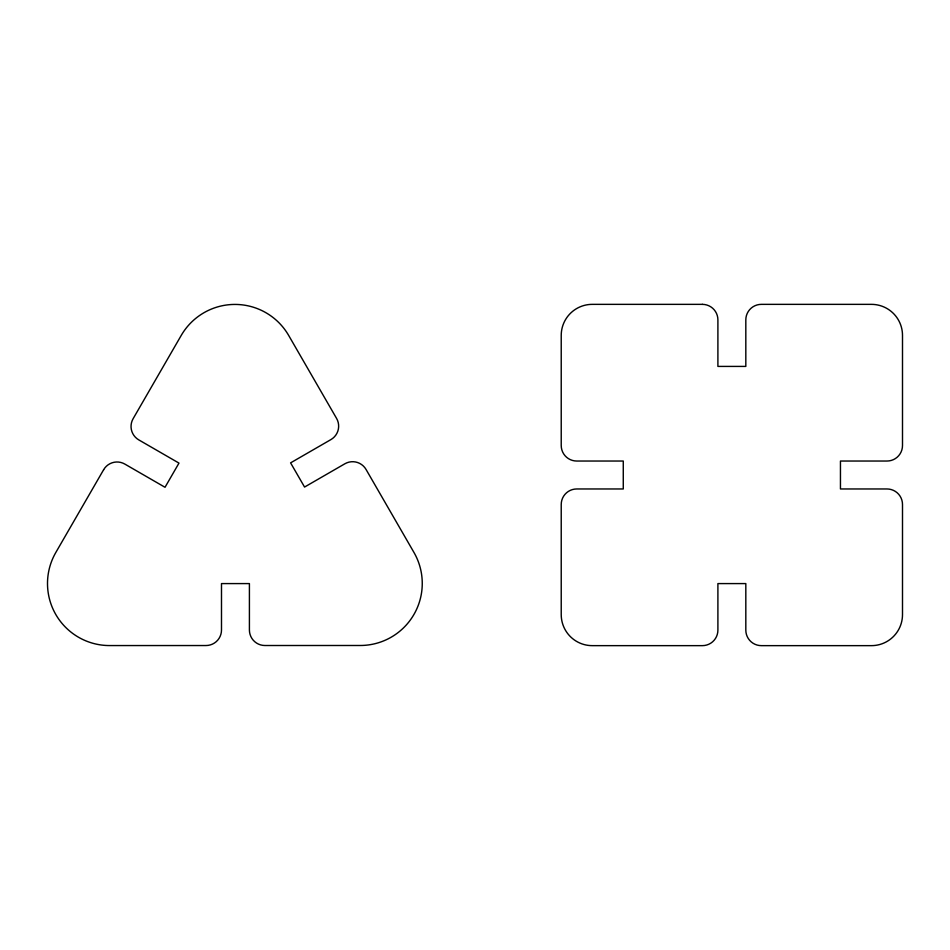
<?xml version="1.0" encoding="UTF-8"?>
<svg xmlns="http://www.w3.org/2000/svg" width="950" height="950" viewBox="0 0 950 950"><rect width="100%" height="100%" fill="white"/><g stroke="black" fill="none" stroke-linecap="round" stroke-linejoin="round"><path stroke-width="1.43" d="M103.621 469.739L55.824 552.472A62.047 62.047 0 0 0 109.571 645.561L205.984 645.537A15.509 15.509 0 0 0 221.493 630.016L221.493 583.585L249.411 583.585L249.411 630.004A15.509 15.509 0 0 0 264.931 645.513L360.216 645.489A62.047 62.047 0 0 0 413.939 552.413L366.047 469.454A15.509 15.509 0 0 0 344.862 463.778L304.558 487.053L290.593 462.864L330.897 439.601A15.509 15.509 0 0 0 336.573 418.404L288.681 335.457A62.047 62.047 0 0 0 181.213 335.445L133.119 418.701A15.509 15.509 0 0 0 138.795 439.897L178.98 463.101L165.027 487.279L124.806 464.063A15.509 15.509 0 0 0 103.621 469.739M702.383 304.356L592.242 304.356A31.029 31.029 0 0 0 561.224 335.386L561.224 445.526A15.509 15.509 0 0 0 576.733 461.035L623.271 461.035L623.271 488.965L576.733 488.965A15.509 15.509 0 0 0 561.224 504.474L561.224 614.614A31.029 31.029 0 0 0 592.242 645.644L702.383 645.644A15.509 15.509 0 0 0 717.903 630.123L717.903 583.585L745.821 583.585L745.821 630.123A15.509 15.509 0 0 0 761.33 645.644L871.471 645.644A31.029 31.029 0 0 0 902.5 614.614L902.5 504.474A15.509 15.509 0 0 0 886.991 488.965L840.453 488.965L840.453 461.035L886.991 461.035A15.509 15.509 0 0 0 902.5 445.526L902.5 335.386A31.029 31.029 0 0 0 871.471 304.356L761.33 304.356A15.509 15.509 0 0 0 745.821 319.877L745.821 366.415L717.903 366.415L717.903 319.877A15.509 15.509 0 0 0 702.383 304.356"/></g></svg>
